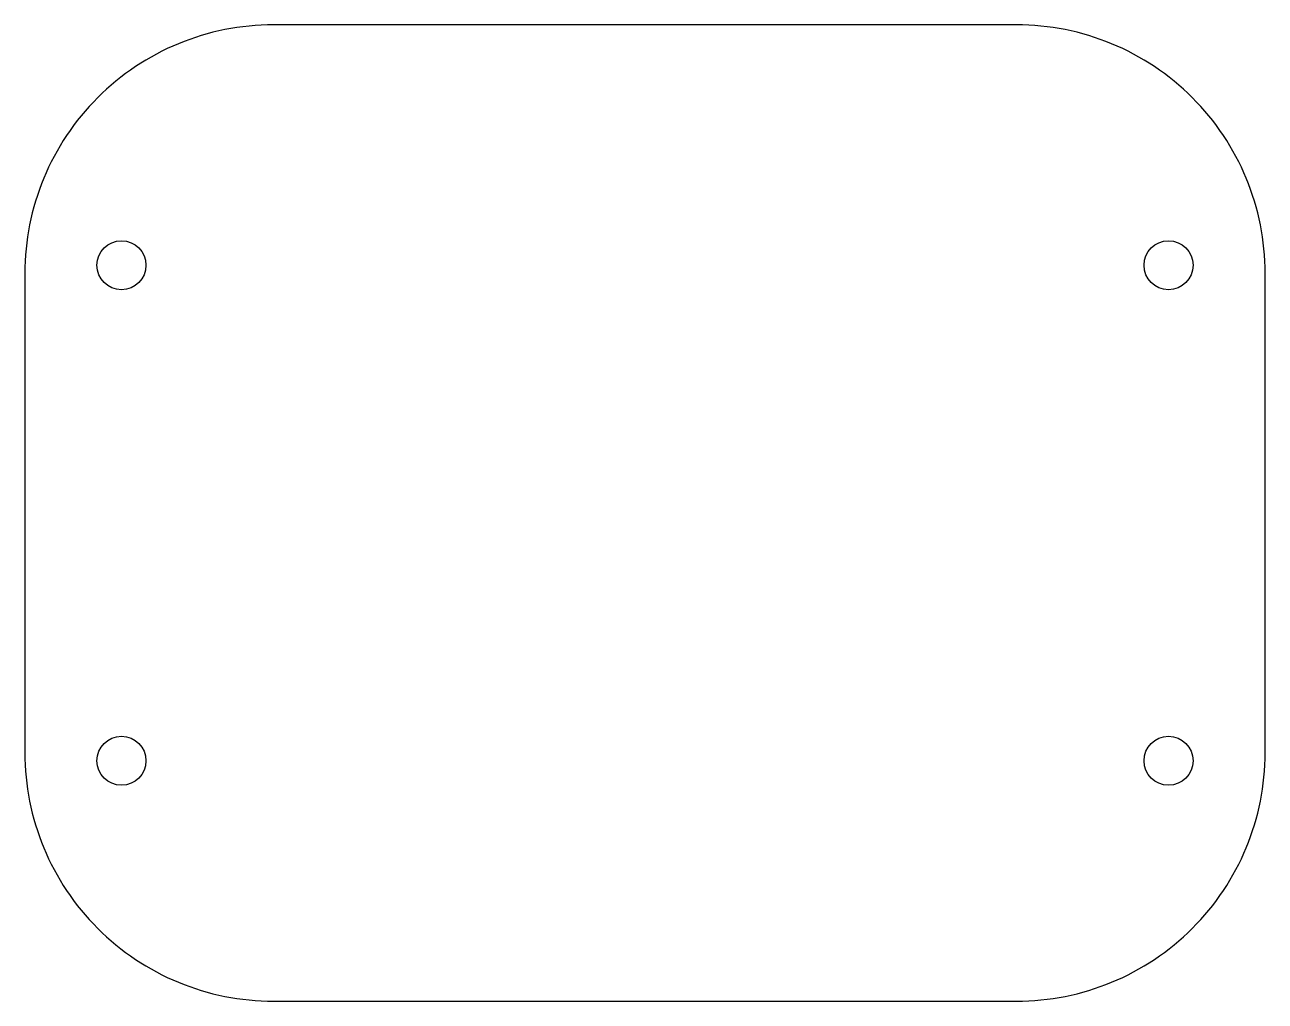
# Model space of a CAD drawing. Header units: millimetres. Extents: x -19 to 19, y -14.9 to 14.9.
import ezdxf

# ---------------------------------------------------------------- set-up
doc = ezdxf.new("R2010")
doc.units = ezdxf.units.MM
doc.layers.get('0').update_dxf_attribs({"linetype": 'CONTINUOUS'})

msp = doc.modelspace()

# ---------------------------------------------------------------- linework, layer by layer
msp.add_lwpolyline([(18.9535, 7.3255, 0.4142136), (11.3505, 14.9285), (-11.3505, 14.9285, 0.4142136), (-18.9535, 7.3255), (-18.9535, -7.3255, 0.4142136), (-11.3505, -14.9285), (11.3505, -14.9285, 0.4142136), (18.9535, -7.3255)], format="xyb", close=True)
for centre in [(-16, 7.575), (16, 7.575), (-16, -7.575), (16, -7.575)]:
    msp.add_circle(centre, 0.75)

doc.saveas('drawing.dxf')
